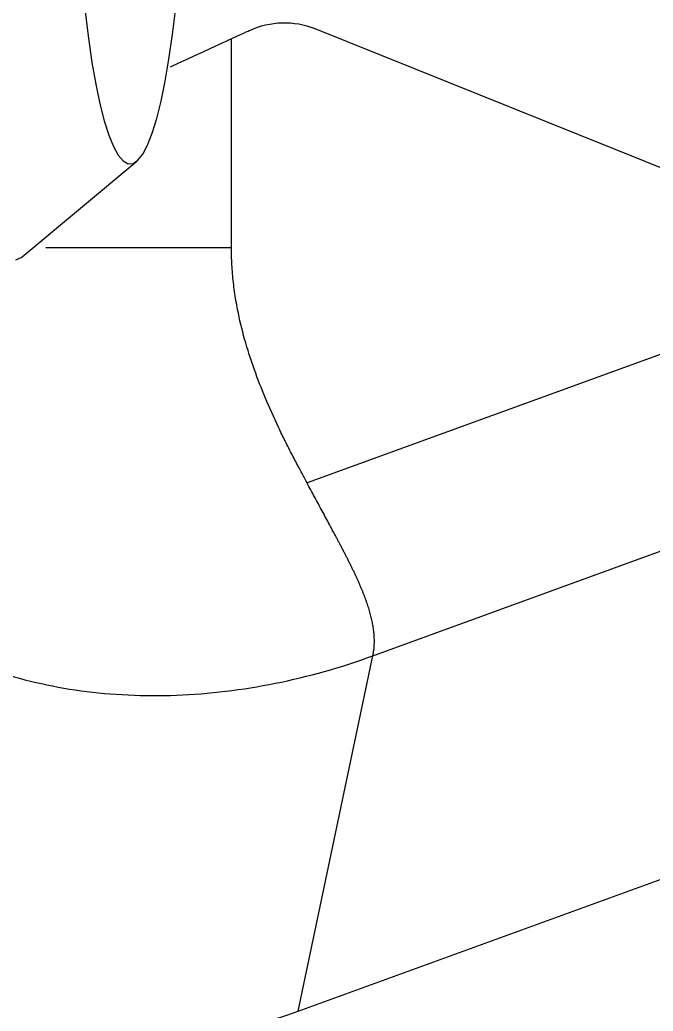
# Model space of a CAD drawing. Header units: inches. Extents: x 2 to 86, y -22 to 129.
# Drawn here: x 30.452 to 33.417, y 37.983 to 42.623 of the extents above; entities that cross this region are included whole.
import ezdxf

# ---------------------------------------------------------------- set-up
doc = ezdxf.new("R2010")
doc.units = ezdxf.units.IN
doc.header["$MEASUREMENT"] = 0
doc.layers.add('1', color=4, linetype='Continuous')
doc.layers.add('BDIM_CYAN', color=4, linetype='Continuous')

# ---------------------------------------------------------------- blocks, each defined once
blk = doc.blocks.new('suction fitg')
at = {"layer": 'BDIM_CYAN'}
blk.add_line((-90.0594, 48.6847), (-89.5219, 49.1318), dxfattribs=at)
at = {"layer": 'BDIM_CYAN', "flags": 128}
for points in [[(-90.0895, 48.6695), (-90.0639, 48.6812), (-90.0594, 48.6847)], [(-89.765, 49.8311), (-89.7494, 49.7079), (-89.7325, 49.5945), (-89.7143, 49.4918), (-89.695, 49.4004), (-89.6747, 49.321), (-89.6535, 49.2541), (-89.6316, 49.2002), (-89.6092, 49.1597), (-89.5864, 49.1329), (-89.5634, 49.12), (-89.5403, 49.121), (-89.5173, 49.1359), (-89.4945, 49.1647), (-89.4722, 49.2071), (-89.4504, 49.2629), (-89.4294, 49.3316), (-89.4092, 49.4127), (-89.39, 49.5058), (-89.372, 49.6101), (-89.3552, 49.7249), (-89.3399, 49.8494)]]:
    blk.add_lwpolyline(points, dxfattribs=at)
blk = doc.blocks.new('2020 RHYTHM')
at = {"layer": 'BDIM_CYAN', "color": 3}
for p, q in [((29.0694, 40.5721), (29.0694, 41.5488)), ((34.3784, 41.2734), (29.4233, 39.4699)), ((29.7318, 38.6606), (34.6746, 40.4596)), ((29.3818, 36.9972), (34.9291, 39.0163)), ((29.3818, 36.9972), (29.7318, 38.6606))]:
    blk.add_line(p, q, dxfattribs=at)
for points, knots in [([(55.2321, 42.0154), (54.8115, 42.1831), (54.4599, 42.3234), (54.4599, 42.3234), (54.2995, 42.3881), (54.1209, 42.3836), (53.9636, 42.3107), (53.9636, 42.3107), (52.1823, 41.4706), (52.1823, 41.4706), (52.0852, 41.4256), (51.975, 41.4227), (51.8759, 41.4627), (51.8759, 41.4627), (49.6949, 42.3428), (49.6949, 42.3428), (49.5345, 42.4075), (49.3559, 42.4029), (49.1986, 42.33), (49.1986, 42.33), (47.4238, 41.5074), (47.4238, 41.5074), (47.3267, 41.4624), (47.2164, 41.4596), (47.1174, 41.4995), (47.1174, 41.4995), (44.9415, 42.3675), (44.9415, 42.3675), (44.781, 42.4322), (44.6024, 42.4276), (44.4452, 42.3547), (44.4452, 42.3547), (42.6712, 41.511), (42.6712, 41.511), (42.5741, 41.4659), (42.4638, 41.4631), (42.3648, 41.5031), (42.3648, 41.5031), (40.1837, 42.3831), (40.1837, 42.3831), (40.0233, 42.4479), (39.8447, 42.4433), (39.6874, 42.3704), (39.6874, 42.3704), (37.9126, 41.5478), (37.9126, 41.5478), (37.8155, 41.5028), (37.7053, 41.4999), (37.6062, 41.5399), (37.6062, 41.5399), (35.4303, 42.4079), (35.4303, 42.4079), (35.2699, 42.4726), (35.0913, 42.468), (34.934, 42.3951), (34.934, 42.3951), (33.1528, 41.555), (33.1528, 41.555), (33.0557, 41.51), (32.9454, 41.5072), (32.8464, 41.5472), (32.8464, 41.5472), (30.6653, 42.4272), (30.6653, 42.4272), (30.5049, 42.492), (30.3263, 42.4874), (30.169, 42.4145), (30.169, 42.4145), (29.3567, 42.038), (28.8312, 41.7944)], [0.0811305, 0.0811305, 0.0811305, 0.0811305, 0.0869565, 0.0869565, 0.0869565, 0.1014493, 0.1014493, 0.1014493, 0.115942, 0.115942, 0.115942, 0.1304348, 0.1304348, 0.1304348, 0.1449275, 0.1449275, 0.1449275, 0.1594203, 0.1594203, 0.1594203, 0.173913, 0.173913, 0.173913, 0.1884058, 0.1884058, 0.1884058, 0.2028986, 0.2028986, 0.2028986, 0.2173913, 0.2173913, 0.2173913, 0.2318841, 0.2318841, 0.2318841, 0.2463768, 0.2463768, 0.2463768, 0.2608696, 0.2608696, 0.2608696, 0.2753623, 0.2753623, 0.2753623, 0.2898551, 0.2898551, 0.2898551, 0.3043478, 0.3043478, 0.3043478, 0.3188406, 0.3188406, 0.3188406, 0.3333333, 0.3333333, 0.3333333, 0.3478261, 0.3478261, 0.3478261, 0.3623188, 0.3623188, 0.3623188, 0.3768116, 0.3768116, 0.3768116, 0.3913043, 0.3913043, 0.3913043, 0.4011088, 0.4011088, 0.4011088, 0.4011088]), ([(28.7839, 41.4173), (29.001, 41.5173), (29.1547, 41.5881), (29.1547, 41.5881), (29.2516, 41.633), (29.3616, 41.6359), (29.4605, 41.5962), (29.4605, 41.5962), (31.625, 40.727), (31.625, 40.727), (31.7852, 40.6627), (31.9634, 40.6674), (32.1203, 40.7401), (32.1203, 40.7401), (33.9197, 41.5687), (33.9197, 41.5687), (34.0166, 41.6136), (34.1266, 41.6165), (34.2255, 41.5768), (34.2255, 41.5768), (34.9734, 41.2765), (35.5899, 41.0289)], [0.56096911, 0.56096911, 0.56096911, 0.56096911, 0.56521739, 0.56521739, 0.56521739, 0.57971014, 0.57971014, 0.57971014, 0.5942029, 0.5942029, 0.5942029, 0.60869565, 0.60869565, 0.60869565, 0.62318841, 0.62318841, 0.62318841, 0.63768116, 0.63768116, 0.63768116, 0.64620022, 0.64620022, 0.64620022, 0.64620022]), ([(28.2007, 40.5721), (28.2562, 40.5721), (28.3837, 40.5721), (28.5958, 40.5721), (28.8307, 40.5721), (28.9898, 40.5721), (29.0694, 40.5721)], [0, 0, 0, 0, 0.204372, 0.469581, 0.734791, 1, 1, 1, 1]), ([(29.4233, 39.4699), (29.4108, 39.4932), (29.3878, 39.5362), (29.3535, 39.6016), (29.3214, 39.665), (29.2779, 39.7545), (29.2282, 39.865), (29.1745, 40.0025), (29.1304, 40.14), (29.1043, 40.2489), (29.0906, 40.3236), (29.0841, 40.3657), (29.0787, 40.4076), (29.0746, 40.4491), (29.0716, 40.4903), (29.0697, 40.5313), (29.0695, 40.5585), (29.0694, 40.5721)], [0, 0, 0, 0, 0.067716, 0.12501, 0.189339, 0.250019, 0.380016, 0.50002, 0.628402, 0.749983, 0.786798, 0.823203, 0.859223, 0.894885, 0.930217, 0.965245, 1, 1, 1, 1]), ([(27.0187, 39.6228), (27.0262, 39.5648), (27.0497, 39.4506), (27.1106, 39.2877), (27.1966, 39.1352), (27.3068, 38.9953), (27.4395, 38.8696), (27.6437, 38.7229), (27.9446, 38.5815), (28.3599, 38.4846), (28.8102, 38.4637), (29.2756, 38.5197), (29.5824, 38.6062), (29.7318, 38.6606)], [0, 0, 0, 0, 0.0625, 0.125, 0.1875, 0.25, 0.3125, 0.375, 0.5, 0.625, 0.75, 0.875, 1, 1, 1, 1]), ([(29.7318, 38.6606), (29.7324, 38.6638), (29.7337, 38.6702), (29.7352, 38.68), (29.7365, 38.69), (29.7375, 38.7001), (29.7381, 38.7104), (29.7385, 38.7209), (29.7386, 38.7316), (29.7383, 38.7424), (29.7378, 38.7534), (29.737, 38.7646), (29.7358, 38.7759), (29.7344, 38.7873), (29.7326, 38.7989), (29.7306, 38.8107), (29.7282, 38.8225), (29.7255, 38.8345), (29.7226, 38.8467), (29.7193, 38.8589), (29.7158, 38.8713), (29.712, 38.8838), (29.7079, 38.8964), (29.7035, 38.9092), (29.699, 38.922), (29.6941, 38.935), (29.6891, 38.948), (29.6838, 38.9612), (29.6784, 38.9745), (29.6727, 38.9879), (29.6668, 39.0013), (29.6608, 39.0149), (29.6546, 39.0285), (29.6482, 39.0423), (29.6417, 39.0561), (29.635, 39.07), (29.6282, 39.084), (29.6212, 39.0981), (29.6141, 39.1122), (29.6069, 39.1264), (29.5996, 39.1407), (29.5922, 39.1551), (29.5847, 39.1695), (29.5771, 39.184), (29.5695, 39.1985), (29.5617, 39.2132), (29.5539, 39.2278), (29.543, 39.2483), (29.5289, 39.2745), (29.5116, 39.3067), (29.4941, 39.3391), (29.4765, 39.3717), (29.4588, 39.4043), (29.441, 39.4371), (29.4292, 39.459), (29.4233, 39.4699)], [0, 0, 0, 0, 0.016372, 0.032746, 0.049122, 0.065498, 0.081875, 0.098252, 0.114628, 0.131002, 0.147376, 0.163747, 0.180117, 0.196485, 0.21285, 0.229212, 0.245573, 0.26193, 0.278287, 0.294644, 0.311002, 0.327363, 0.343726, 0.360093, 0.376464, 0.392839, 0.409216, 0.425597, 0.441979, 0.458363, 0.474746, 0.491128, 0.507506, 0.523882, 0.540254, 0.556624, 0.572994, 0.589362, 0.60573, 0.622098, 0.638467, 0.654836, 0.671206, 0.687576, 0.703947, 0.720319, 0.736692, 0.753064, 0.788344, 0.823625, 0.858905, 0.894183, 0.929459, 0.964732, 1, 1, 1, 1]), ([(26.7428, 38.2373), (26.7479, 38.1715), (26.7671, 38.0412), (26.8229, 37.8527), (26.9057, 37.6742), (27.0141, 37.5086), (27.1459, 37.3584), (27.3495, 37.181), (27.6493, 37.0057), (28.0592, 36.876), (28.4983, 36.8296), (28.9471, 36.8668), (29.2399, 36.9456), (29.3818, 36.9972)], [0, 0, 0, 0, 0.0625, 0.125, 0.1875, 0.25, 0.3125, 0.375, 0.5, 0.625, 0.75, 0.875, 1, 1, 1, 1])]:
    blk.add_open_spline(points, degree=3, knots=knots, dxfattribs=at)
at = {"layer": '1'}
blk.add_blockref('suction fitg', (118.1492, -8.156), dxfattribs=at)

msp = doc.modelspace()

# ---------------------------------------------------------------- block references
msp.add_blockref('2020 RHYTHM', (2.3733, 0.9854))

doc.saveas('drawing.dxf')
